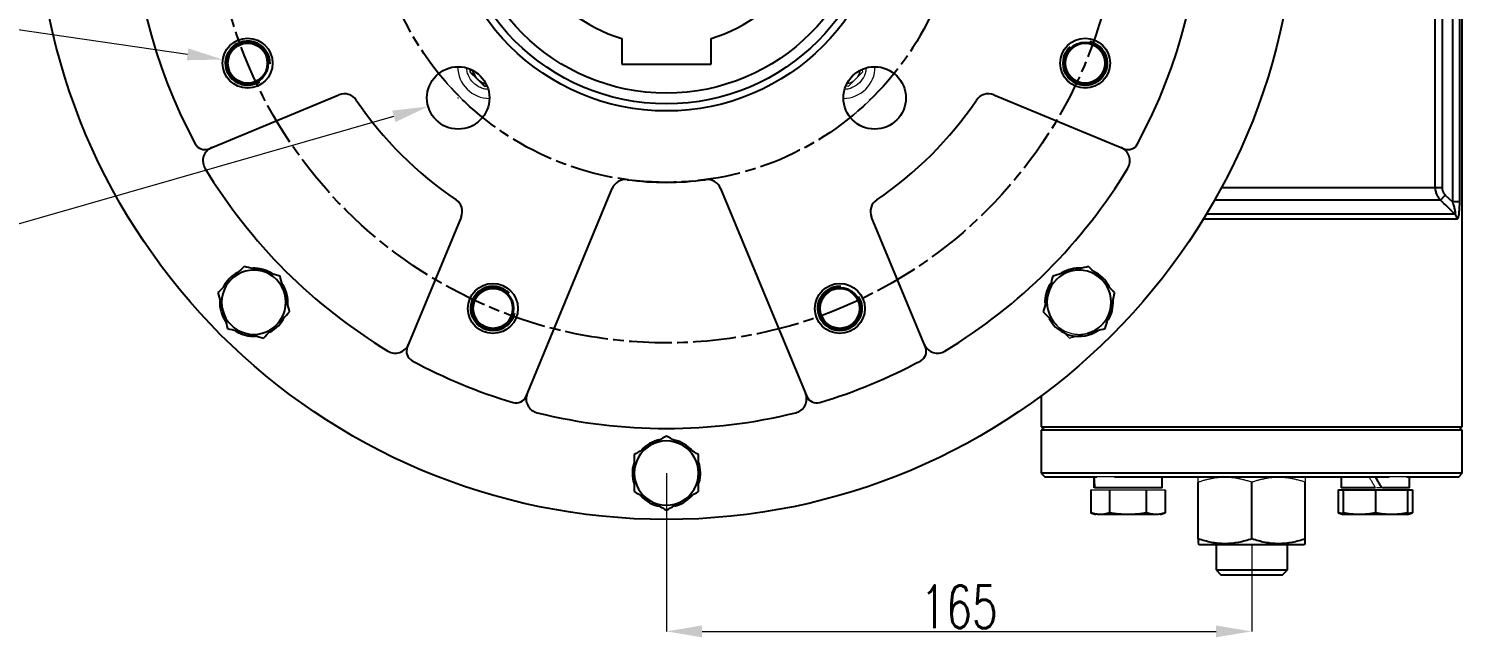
# Model space of a CAD drawing. Header units: millimetres. Extents: x 2371 to 4515, y 843 to 2359.
# Drawn here: x 3536.4 to 3938.1, y 1454.8 to 1625.4 of the extents above; entities that cross this region are included whole.
import ezdxf

# ---------------------------------------------------------------- set-up
doc = ezdxf.new("R2010")
doc.units = ezdxf.units.MM
doc.linetypes.add('AM_ISO08W050', pattern=[18, 12, -1.5, 3, -1.5])
for name, color, linetype, lineweight in [('AM_5', 3, 'Continuous', 25), ('AM_7', 4, 'AM_ISO08W050', 25), ('粗实线', 7, 'Continuous', 40)]:
    doc.layers.add(name, color=color, linetype=linetype, lineweight=lineweight)
doc.styles.add('SLDTEXTSTYLE1', font='txt.shx', dxfattribs={"width": 0.7, "bigfont": 'gbcbig.shx'})
doc.dimstyles.new('SLDDIMSTYLE12$0', dxfattribs={"dimtxt": 12, "dimasz": 10, "dimexe": 0, "dimexo": 0.0625, "dimgap": 0.875, "dimtad": 1, "dimdec": 1, "dimlfac": 1.8, "dimrnd": 1e-09, "dimzin": 12, "dimdsep": 46, "dimtxsty": 'SLDTEXTSTYLE1', "dimcen": 0.09, "dimdle": 8.16, "dimclrd": 3, "dimclre": 3, "dimadec": 0, "dimazin": 3, "dimtfac": 1, "dimtdec": 1, "dimtofl": 0, "dimtmove": 0, "dimatfit": 3, "dimfxl": 0, "dimfrac": 2, "dimtolj": 1, "dimlwd": 5, "dimlwe": 5, "dimarcsym": 0})
doc.dimstyles.new('SLDDIMSTYLE12$2', dxfattribs={"dimtxt": 12, "dimasz": 10, "dimexe": 0, "dimexo": 0.0625, "dimgap": 0.875, "dimtad": 1, "dimdec": 1, "dimlfac": 1.8, "dimrnd": 1e-09, "dimzin": 12, "dimdsep": 46, "dimtxsty": 'SLDTEXTSTYLE1', "dimcen": 0.09, "dimdle": 8.16, "dimclrd": 3, "dimclre": 3, "dimadec": 0, "dimazin": 3, "dimtfac": 1, "dimtdec": 1, "dimtofl": 0, "dimtmove": 0, "dimatfit": 3, "dimfxl": 0, "dimfrac": 2, "dimtolj": 1, "dimlwd": 5, "dimlwe": 5, "dimarcsym": 0})
doc.dimstyles.new('SLDDIMSTYLE12$3', dxfattribs={"dimtxt": 12, "dimasz": 10, "dimexe": 0, "dimexo": 0.0625, "dimgap": 0.875, "dimtad": 1, "dimdec": 1, "dimlfac": 1.8, "dimrnd": 1e-09, "dimzin": 12, "dimdsep": 46, "dimtxsty": 'SLDTEXTSTYLE1', "dimcen": 0.09, "dimdle": 8.16, "dimclrd": 3, "dimclre": 3, "dimadec": 0, "dimazin": 3, "dimtfac": 1, "dimtdec": 1, "dimtofl": 0, "dimtmove": 0, "dimatfit": 3, "dimfxl": 0, "dimfrac": 2, "dimtolj": 1, "dimlwd": 5, "dimlwe": 5, "dimarcsym": 0})

# ---------------------------------------------------------------- blocks, each defined once
blk = doc.blocks.new('*D66')
at = {"layer": 'AM_5', "color": 3, "linetype": 'Continuous', "lineweight": 5, "transparency": 16777216}
blk.add_line((3497.44, 1794.41), (3554.97, 1760.02), dxfattribs=at)
at = {"layer": 'AM_5', "color": 3, "lineweight": 5, "transparency": 16777216}
for p, q in [((3714.97, 1664.35), (3715.15, 1664.35)), ((3715.06, 1664.26), (3715.06, 1664.44))]:
    blk.add_line(p, q, dxfattribs=at)
at = {"layer": 'AM_5', "color": 3, "transparency": 16777216}
blk.add_solid([(3555.83, 1761.45), (3554.12, 1758.59), (3563.56, 1754.89)], dxfattribs=at)
at = {"layer": 'Defpoints', "color": 0, "transparency": 16777216}
for p in [(3563.56, 1754.89), (3866.57, 1573.81)]:
    blk.add_point(p, dxfattribs=at)
at = {"layer": 'AM_5', "color": 0, "transparency": 16777216, "insert": (3514.94, 1791.96), "char_height": 12, "attachment_point": 5, "rotation": 329.1367, "style": 'SLDTEXTSTYLE1'}
blk.add_mtext('\\A1;∅353', dxfattribs=at)
blk = doc.blocks.new('*D69')
at = {"layer": 'AM_5', "color": 3, "linetype": 'Continuous', "lineweight": 5, "transparency": 16777216}
blk.add_line((3459.19, 1636.14), (3580.91, 1618.23), dxfattribs=at)
at = {"layer": 'AM_5', "color": 3, "lineweight": 5, "transparency": 16777216}
for p, q in [((3597.64, 1615.75), (3597.82, 1615.75)), ((3597.73, 1615.66), (3597.73, 1615.84))]:
    blk.add_line(p, q, dxfattribs=at)
at = {"layer": 'AM_5', "color": 3, "transparency": 16777216}
blk.add_solid([(3581.16, 1619.87), (3580.67, 1616.58), (3590.81, 1616.77)], dxfattribs=at)
at = {"layer": 'Defpoints', "color": 0, "transparency": 16777216}
for p in [(3590.81, 1616.77), (3604.66, 1614.73)]:
    blk.add_point(p, dxfattribs=at)
at = {"layer": 'AM_5', "color": 0, "transparency": 16777216, "insert": (3479.06, 1640.17), "char_height": 12, "attachment_point": 5, "rotation": 351.6269, "style": 'SLDTEXTSTYLE1'}
blk.add_mtext('\\A1;8-M16', dxfattribs=at)
blk = doc.blocks.new('*D70')
at = {"layer": 'AM_5', "color": 3, "lineweight": 5, "transparency": 16777216}
for p, q in [((3656.64, 1606.01), (3656.82, 1606.01)), ((3656.73, 1605.92), (3656.73, 1606.1))]:
    blk.add_line(p, q, dxfattribs=at)
at = {"layer": 'AM_5', "color": 3, "linetype": 'Continuous', "lineweight": 5, "transparency": 16777216}
blk.add_line((3467.89, 1551.99), (3638.7, 1600.86), dxfattribs=at)
at = {"layer": 'AM_5', "color": 3, "transparency": 16777216}
blk.add_solid([(3638.24, 1602.46), (3639.16, 1599.25), (3648.32, 1603.61)], dxfattribs=at)
at = {"layer": 'Defpoints', "color": 0, "transparency": 16777216}
for p in [(3665.14, 1608.42), (3648.32, 1603.61)]:
    blk.add_point(p, dxfattribs=at)
at = {"layer": 'AM_5', "color": 0, "transparency": 16777216, "insert": (3485.01, 1564.03), "char_height": 12, "attachment_point": 5, "rotation": 15.9662, "style": 'SLDTEXTSTYLE1'}
blk.add_mtext('\\A1;4-M20', dxfattribs=at)
blk = doc.blocks.new('*D71')
at = {"layer": 'AM_5', "color": 3, "lineweight": 5, "transparency": 16777216}
blk.add_line((3715.06, 1500.79), (3715.06, 1456.49), dxfattribs=at)
at = {"layer": 'AM_5', "color": 3, "linetype": 'Continuous', "lineweight": 5, "transparency": 16777216}
for p, q in [((3879.06, 1480.79), (3879.06, 1456.49)), ((3725.06, 1456.49), (3869.06, 1456.49))]:
    blk.add_line(p, q, dxfattribs=at)
at = {"layer": 'AM_5', "color": 3, "transparency": 16777216}
for points in [[(3725.06, 1458.15), (3725.06, 1454.82), (3715.06, 1456.49)], [(3869.06, 1458.15), (3869.06, 1454.82), (3879.06, 1456.49)]]:
    blk.add_solid(points, dxfattribs=at)
at = {"layer": 'Defpoints', "color": 0, "transparency": 16777216}
for p in [(3715.06, 1500.85), (3879.06, 1480.85), (3879.06, 1456.49)]:
    blk.add_point(p, dxfattribs=at)
at = {"layer": 'AM_5', "color": 0, "transparency": 16777216, "insert": (3797.06, 1463.36), "char_height": 12, "attachment_point": 5, "style": 'SLDTEXTSTYLE1'}
blk.add_mtext('\\A1;165', dxfattribs=at)
blk = doc.blocks.new('*D50')
at = {"layer": 'AM_5', "color": 3, "linetype": 'Continuous', "lineweight": 5, "transparency": 16777216}
blk.add_line((3715.06, 1778.99), (3715.06, 1864.33), dxfattribs=at)
at = {"layer": 'AM_5', "color": 3, "lineweight": 5, "transparency": 16777216}
blk.add_line((3656.68, 1722.73), (3573.66, 1805.76), dxfattribs=at)
at = {"layer": 'AM_5', "color": 3, "linetype": 'Continuous', "lineweight": 5, "transparency": 16777216}
blk.add_arc((3715.06, 1664.35), 199.98, 92.8654, 132.1346, dxfattribs=at)
at = {"layer": 'AM_5', "color": 3, "transparency": 16777216}
for points in [[(3705.03, 1865.75), (3705.11, 1862.42), (3715.06, 1864.33)], [(3582.05, 1811.44), (3579.75, 1813.86), (3573.66, 1805.76)]]:
    blk.add_solid(points, dxfattribs=at)
at = {"layer": 'Defpoints', "color": 0, "transparency": 16777216}
for p in [(3663.31, 1857.52), (3715.06, 1778.92), (3656.73, 1722.69), (3715.06, 1664.35), (3715.06, 1548.86)]:
    blk.add_point(p, dxfattribs=at)
at = {"layer": 'AM_5', "color": 0, "transparency": 16777216, "insert": (3591.46, 1830.22), "char_height": 12, "attachment_point": 5, "rotation": 36.6942, "style": 'SLDTEXTSTYLE1'}
blk.add_mtext('\\A1;45°', dxfattribs=at)
blk = doc.blocks.new('*U42')
at = {"layer": '粗实线', "linetype": 'ByBlock'}
blk.add_circle((-0.07, 0), 5.7, dxfattribs=at)
at = {"layer": '粗实线', "color": 3, "linetype": 'ByBlock'}
blk.add_arc((-0.07, 0), 6.09, 222.8944, 167.5618, dxfattribs=at)
blk = doc.blocks.new('*U43')
at = {"layer": '粗实线', "color": 0, "linetype": 'ByBlock', "lineweight": -2, "transparency": 16777216}
for p, rotation in [((18900.81, 8919.97), 45), ((18832.03, 8851.26), 90.00000000000001), ((19066.74, 8851.14), 315), ((18831.98, 8754.04), 135), ((19066.69, 8753.92), 270), ((18997.91, 8685.21), 225), ((18900.69, 8685.26), 180)]:
    blk.add_blockref('*U42', p, dxfattribs=dict(at, rotation=rotation))
blk.add_blockref('*U42', (18998.03, 8919.92), dxfattribs=at)

msp = doc.modelspace()

# ---------------------------------------------------------------- linework, layer by layer
at = {"color": 7, "linetype": 'Continuous', "lineweight": 25}
for p, q in [((3938.065, 1513.851), (3938.065, 1814.851)), ((3935.267, 1751.824), (3935.267, 1576.878)), ((3937.239, 1751.824), (3937.239, 1576.878)), ((3930.443, 1580.922), (3930.443, 1747.78)), ((3932.382, 1747.78), (3932.382, 1580.922)), ((3702.565, 1622.686), (3702.565, 1615.451)), ((3727.565, 1615.451), (3727.565, 1622.686)), ((3702.565, 1615.451), (3727.565, 1615.451)), ((3660.177, 1614.056), (3659.99, 1613.359)), ((3659.99, 1613.359), (3662.032, 1611.318)), ((3662.032, 1611.318), (3664.073, 1609.277)), ((3586.852, 1591.76), (3623.323, 1606.867)), ((3664.073, 1609.277), (3664.77, 1609.463)), ((3806.807, 1606.867), (3843.278, 1591.76)), ((3675.734, 1522.361), (3699.879, 1580.653)), ((3730.251, 1580.653), (3754.396, 1522.361)), ((3870.602, 1580.922), (3930.443, 1580.922)), ((3930.443, 1580.922), (3932.382, 1580.922)), ((3931.916, 1577.386), (3933.288, 1578.801)), ((3933.288, 1578.801), (3935.267, 1576.878)), ((3931.916, 1577.386), (3868.653, 1577.386)), ((3937.239, 1576.878), (3935.267, 1576.878)), ((3657.581, 1572.609), (3642.474, 1536.138)), ((3787.655, 1536.138), (3772.549, 1572.609)), ((3936.543, 1572.023), (3865.49, 1572.023)), ((3935.972, 1573.437), (3866.349, 1573.437)), ((3820.065, 1522.48), (3820.065, 1513.851)), ((3821.065, 1513.851), (3820.065, 1512.851)), ((3820.065, 1513.851), (3879.065, 1513.851)), ((3820.065, 1512.851), (3820.065, 1500.851)), ((3879.065, 1512.851), (3820.065, 1512.851)), ((3879.065, 1513.851), (3938.065, 1513.851)), ((3938.065, 1512.851), (3879.065, 1512.851)), ((3938.065, 1512.851), (3937.065, 1513.851)), ((3938.065, 1500.851), (3938.065, 1512.851)), ((3820.065, 1500.851), (3821.065, 1499.851)), ((3938.065, 1500.851), (3820.065, 1500.851)), ((3821.065, 1499.851), (3835.67, 1499.851)), ((3834.866, 1499.851), (3834.866, 1496.751)), ((3840.582, 1499.851), (3917.547, 1499.851)), ((3853.966, 1496.751), (3853.966, 1499.851)), ((3864.065, 1482.407), (3864.065, 1498.295)), ((3869.065, 1499.851), (3869.065, 1499.396)), ((3879.065, 1482.407), (3879.065, 1498.295)), ((3889.065, 1499.396), (3889.065, 1499.851)), ((3894.065, 1482.407), (3894.065, 1498.295)), ((3904.163, 1499.851), (3904.163, 1496.751)), ((3915.503, 1496.751), (3913.713, 1499.851)), ((3922.459, 1499.851), (3937.065, 1499.851)), ((3923.263, 1496.751), (3923.263, 1499.851)), ((3937.065, 1499.851), (3938.065, 1500.851)), ((3834.024, 1496.151), (3834.024, 1489.758)), ((3853.966, 1496.751), (3835.036, 1496.751)), ((3839.22, 1496.151), (3839.22, 1489.758)), ((3849.613, 1489.758), (3849.613, 1496.151)), ((3854.809, 1496.151), (3854.809, 1489.758)), ((3903.321, 1496.151), (3904.713, 1496.151)), ((3903.321, 1496.151), (3903.321, 1489.758)), ((3913.713, 1496.751), (3904.163, 1496.751)), ((3904.713, 1496.151), (3913.713, 1496.151)), ((3904.713, 1496.151), (3904.713, 1489.758)), ((3913.713, 1496.151), (3913.713, 1489.758)), ((3913.713, 1496.151), (3922.713, 1496.151)), ((3923.263, 1496.751), (3915.503, 1496.751)), ((3922.713, 1496.151), (3922.713, 1489.758)), ((3922.713, 1496.151), (3924.105, 1496.151)), ((3924.105, 1496.151), (3924.105, 1489.758)), ((3834.024, 1489.758), (3835.416, 1489.251)), ((3844.416, 1489.251), (3836.622, 1489.251)), ((3852.211, 1489.251), (3844.416, 1489.251)), ((3853.416, 1489.251), (3854.809, 1489.758)), ((3903.321, 1489.758), (3904.713, 1489.251)), ((3904.713, 1489.486), (3903.321, 1489.758)), ((3909.213, 1489.251), (3904.713, 1489.251)), ((3918.213, 1489.251), (3909.213, 1489.251)), ((3922.713, 1489.251), (3918.213, 1489.251)), ((3922.713, 1489.251), (3924.105, 1489.758)), ((3924.105, 1489.758), (3922.713, 1489.486)), ((3864.065, 1481.067), (3864.44, 1480.851)), ((3864.44, 1480.851), (3893.69, 1480.851)), ((3869.065, 1480.851), (3869.065, 1473.704)), ((3889.065, 1473.704), (3889.065, 1480.851)), ((3893.69, 1480.851), (3894.065, 1481.067)), ((3869.065, 1473.704), (3870.418, 1472.351)), ((3869.065, 1473.704), (3879.065, 1473.704)), ((3870.418, 1472.351), (3887.712, 1472.351)), ((3879.065, 1473.704), (3889.065, 1473.704)), ((3887.712, 1472.351), (3889.065, 1473.704))]:
    msp.add_line(p, q, dxfattribs=at)
at = {"color": 144, "linetype": 'Continuous', "lineweight": 18}
for p, q in [((3766.056, 1609.277), (3768.098, 1611.318)), ((3768.098, 1611.318), (3770.139, 1613.359)), ((3770.139, 1613.359), (3769.952, 1614.056)), ((3765.359, 1609.463), (3766.056, 1609.277)), ((3840.582, 1499.851), (3835.67, 1499.851)), ((3922.459, 1499.851), (3917.547, 1499.851)), ((3834.024, 1496.151), (3839.22, 1496.151)), ((3839.22, 1496.151), (3849.613, 1496.151)), ((3849.613, 1496.151), (3854.809, 1496.151))]:
    msp.add_line(p, q, dxfattribs=at)
at = {"color": 7, "linetype": 'Continuous', "lineweight": 25}
for centre, radius in [((3715.065, 1664.351), 176.5), ((3715.065, 1664.351), 62), ((3715.065, 1664.351), 60), ((3715.065, 1664.351), 57), ((3597.732, 1615.75), 7), ((3832.397, 1615.75), 7), ((3656.728, 1606.015), 8.75), ((3773.401, 1606.015), 8.75), ((3666.464, 1547.018), 7), ((3763.665, 1547.018), 7)]:
    msp.add_circle(centre, radius, dxfattribs=at)
for centre, radius, start, end in [((3715.065, 1664.351), 150, 151.6433, 208.3567), ((3715.065, 1664.351), 150, 331.6433, 28.3567), ((3715.065, 1664.351), 43.5, 286.69975, 253.30025), ((3665.567, 1614.853), 5, 191.87706, 225), ((3665.567, 1614.853), 5, 225, 258.12294), ((3624.853, 1603.172), 4, 34.14428, 112.5), ((3805.276, 1603.172), 4, 67.5, 145.85572), ((3715.065, 1664.351), 105, 214.14428, 235.85572), ((3715.065, 1664.351), 105, 304.14428, 325.85572), ((3585.704, 1594.532), 3, 208.3567, 292.5), ((3589.203, 1588.405), 4, 112.5, 211.10722), ((3840.926, 1588.405), 4, 328.89278, 67.5), ((3844.426, 1594.532), 3, 247.5, 331.6433), ((3715.065, 1664.351), 151, 211.10722, 238.89278), ((3703.574, 1579.122), 4, 82.32182, 157.5), ((3715.065, 1664.351), 82, 262.32182, 277.67818), ((3726.555, 1579.122), 4, 22.5, 97.67818), ((3715.065, 1664.351), 151, 301.10722, 328.89278), ((3653.885, 1574.14), 4, 337.5, 55.85572), ((3776.244, 1574.14), 4, 124.14428, 202.5), ((3934.516, 1572.027), 2.027, 359.87561, 44.07558), ((3599.453, 1548.739), 9, 135, 195), ((3599.453, 1548.739), 9.55, 118.69476, 153.94301), ((3599.453, 1548.739), 9, 75, 135), ((3599.453, 1548.739), 9.55, 57.65879, 91.76773), ((3599.453, 1548.739), 9, 15, 75), ((3830.677, 1548.739), 9, 105, 165), ((3830.677, 1548.739), 9.55, 85.9144, 121.31319), ((3830.677, 1548.739), 9, 45, 105), ((3830.677, 1548.739), 9.55, 28.41073, 64.16193), ((3830.677, 1548.739), 9, 345, 45), ((3599.453, 1548.739), 9, 315, 15), ((3599.453, 1548.739), 9.55, 355.9144, 31.31319), ((3830.677, 1548.739), 9.55, 147.65879, 181.76773), ((3830.677, 1548.739), 9, 165, 225), ((3599.453, 1548.739), 9.55, 177.8059, 214.1982), ((3830.677, 1548.739), 9.55, 328.51521, 2.78984), ((3599.453, 1548.739), 9, 195, 255), ((3599.453, 1548.739), 9.55, 298.41073, 334.39248), ((3830.677, 1548.739), 9.55, 208.69476, 304.1982), ((3830.677, 1548.739), 9, 285, 345), ((3599.453, 1548.739), 9.55, 238.51521, 272.78984), ((3599.453, 1548.739), 9, 255, 315), ((3639.118, 1538.489), 4, 238.89278, 337.5), ((3645.246, 1534.99), 3, 157.5, 241.6433), ((3784.884, 1534.99), 3, 298.3567, 22.5), ((3791.011, 1538.489), 4, 202.5, 301.10722), ((3715.065, 1664.351), 150, 241.6433, 253.3567), ((3715.065, 1664.351), 150, 286.6433, 298.3567), ((3679.769, 1521.651), 4, 157.5, 256.10722), ((3750.36, 1521.651), 4, 283.89278, 22.5), ((3672.962, 1523.509), 3, 253.3567, 337.5), ((3757.167, 1523.509), 3, 202.5, 286.6433), ((3715.065, 1664.351), 151, 256.10722, 283.89278), ((3715.065, 1500.851), 9, 120, 180), ((3715.065, 1500.851), 9.55, 102.65879, 136.76773), ((3715.065, 1500.851), 9, 60, 120), ((3715.065, 1500.851), 9.55, 40.9144, 76.31319), ((3715.065, 1500.851), 9, 0, 60), ((3715.065, 1500.851), 9.55, 163.69476, 198.28049), ((3715.065, 1500.851), 9.55, 343.41073, 19.16193), ((3715.065, 1500.851), 9, 180, 240), ((3715.065, 1500.851), 9, 300, 0), ((3715.065, 1500.851), 9.55, 221.88923, 259.1982), ((3715.065, 1500.851), 9.55, 283.51521, 318.76471), ((3715.065, 1500.851), 9, 240, 300)]:
    msp.add_arc(centre, radius, start, end, dxfattribs=at)
at = {"color": 144, "linetype": 'Continuous', "lineweight": 18}
for centre, radius, start, end in [((3715.065, 1664.351), 82, 218.91177, 231.08823), ((3665.567, 1614.853), 9, 180.57495, 270), ((3764.562, 1614.853), 9, 270, 359.42505), ((3764.562, 1614.853), 5, 281.87706, 315), ((3715.065, 1664.351), 82, 308.91177, 321.08823), ((3764.562, 1614.853), 5, 315, 348.12294)]:
    msp.add_arc(centre, radius, start, end, dxfattribs=at)
at = {"color": 7, "linetype": 'Continuous', "lineweight": 25}
for centre, start_param, end_param in [((3844.416, 1499.851), 1.5707963, 1.7593233), ((3844.416, 1496.751), 1.4769526, 1.5707963)]:
    msp.add_ellipse(centre, major_axis=(0, 16.541), ratio=0.5773503, start_param=start_param, end_param=end_param, dxfattribs=at)
at = {"color": 144, "linetype": 'Continuous', "lineweight": 18}
for points, knots in [([(3665.019, 1608.41), (3664.756, 1608.429), (3664.056, 1608.478), (3662.611, 1608.975), (3660.854, 1610.141), (3659.689, 1611.898), (3659.194, 1613.334), (3659.145, 1614.024), (3659.127, 1614.278)], [0, 0, 0, 0, 0.0871469, 0.2321601, 0.5015423, 0.7709246, 0.9159378, 1, 1, 1, 1]), ([(3771.018, 1614.429), (3770.997, 1614.125), (3770.945, 1613.385), (3770.458, 1611.881), (3769.671, 1610.897), (3769.158, 1610.257)], [0, 0, 0, 0, 0.195761, 0.4771957, 1, 1, 1, 1]), ([(3769.158, 1610.257), (3768.518, 1609.746), (3767.534, 1608.96), (3766.09, 1608.484), (3765.411, 1608.434), (3765.168, 1608.416)], [0, 0, 0, 0, 0.5441329, 0.83704918, 1, 1, 1, 1]), ([(3868.653, 1577.386), (3868.474, 1577.071), (3868.11, 1576.431), (3867.546, 1575.457), (3866.959, 1574.456), (3866.554, 1573.78), (3866.349, 1573.437)], [0, 0, 0, 0, 0.2393557, 0.4857945, 0.7393359, 1, 1, 1, 1]), ([(3868.653, 1577.386), (3868.68, 1577.433), (3868.733, 1577.528), (3868.817, 1577.677), (3868.904, 1577.831), (3868.964, 1577.938), (3868.995, 1577.992)], [0, 0, 0, 0, 0.2445402, 0.4926664, 0.7444606, 1, 1, 1, 1]), ([(3866.349, 1573.437), (3866.33, 1573.405), (3866.292, 1573.342), (3866.23, 1573.239), (3866.164, 1573.129), (3866.093, 1573.013), (3866.019, 1572.89), (3865.923, 1572.732), (3865.8, 1572.531), (3865.649, 1572.282), (3865.544, 1572.111), (3865.49, 1572.023)], [0, 0, 0, 0, 0.0778796, 0.157879, 0.2400919, 0.3246048, 0.4114977, 0.5008436, 0.6541576, 0.8204818, 1, 1, 1, 1]), ([(3824.313, 1542.375), (3824.433, 1542.254), (3824.676, 1542.012), (3825.04, 1541.647), (3825.408, 1541.279), (3825.779, 1540.909), (3826.224, 1540.463), (3826.75, 1539.937), (3827.362, 1539.325), (3827.776, 1538.912), (3827.987, 1538.701)], [0, 0, 0, 0, 0.0978843, 0.1966169, 0.2962392, 0.3967918, 0.4983138, 0.6591287, 0.8263186, 1, 1, 1, 1]), ([(3824.313, 1542.375), (3824.382, 1542.307), (3824.52, 1542.172), (3824.734, 1541.977), (3824.954, 1541.79), (3825.18, 1541.61), (3825.412, 1541.437), (3825.649, 1541.272), (3825.892, 1541.114), (3826.399, 1540.808), (3827.203, 1540.407), (3828.34, 1540.02), (3829.519, 1539.786), (3830.512, 1539.726), (3831.297, 1539.754), (3831.872, 1539.813), (3832.444, 1539.906), (3832.818, 1539.999), (3833.006, 1540.046)], [0, 0, 0, 0, 0.0308228, 0.0615517, 0.0922184, 0.1228548, 0.1534928, 0.1841646, 0.2149018, 0.2457363, 0.3728489, 0.5000156, 0.6271282, 0.7542949, 0.815839, 0.8771341, 0.9384359, 1, 1, 1, 1]), ([(3827.987, 1538.701), (3828.161, 1538.747), (3828.505, 1538.84), (3829.018, 1538.977), (3829.52, 1539.111), (3830.011, 1539.243), (3830.618, 1539.406), (3831.339, 1539.599), (3832.176, 1539.823), (3832.731, 1539.972), (3833.006, 1540.046)], [0, 0, 0, 0, 0.105065, 0.2077919, 0.3082044, 0.4063275, 0.5021883, 0.6706326, 0.8365076, 1, 1, 1, 1]), ([(3864.065, 1498.295), (3864.065, 1498.644), (3864.065, 1499.345), (3864.065, 1499.755), (3864.065, 1499.634), (3864.065, 1499.634)], [0, 0, 0, 0, 0.4978732, 0.9996439, 1, 1, 1, 1]), ([(3879.065, 1498.295), (3878.88, 1498.355), (3878.515, 1498.475), (3877.968, 1498.641), (3877.43, 1498.794), (3876.899, 1498.934), (3876.377, 1499.061), (3875.862, 1499.175), (3874.885, 1499.368), (3873.451, 1499.573), (3871.554, 1499.665), (3869.66, 1499.571), (3868.103, 1499.348), (3866.868, 1499.091), (3865.954, 1498.866), (3865.015, 1498.603), (3864.385, 1498.398), (3864.065, 1498.295)], [0, 0, 0, 0, 0.037778, 0.0748665, 0.1112748, 0.1470131, 0.182092, 0.2165225, 0.2503166, 0.3773034, 0.5009438, 0.6239216, 0.7503053, 0.8097064, 0.871084, 0.9344973, 1, 1, 1, 1]), ([(3894.065, 1498.295), (3893.88, 1498.355), (3893.515, 1498.475), (3892.968, 1498.641), (3892.43, 1498.794), (3891.899, 1498.934), (3891.377, 1499.061), (3890.862, 1499.175), (3889.885, 1499.368), (3888.451, 1499.573), (3886.554, 1499.665), (3884.66, 1499.571), (3883.103, 1499.348), (3881.868, 1499.091), (3880.954, 1498.866), (3880.015, 1498.603), (3879.385, 1498.398), (3879.065, 1498.295)], [0, 0, 0, 0, 0.037778, 0.0748665, 0.1112748, 0.1470131, 0.182092, 0.2165225, 0.2503166, 0.3773034, 0.5009438, 0.6239216, 0.7503053, 0.8097064, 0.871084, 0.9344973, 1, 1, 1, 1]), ([(3894.065, 1499.634), (3894.065, 1499.634), (3894.065, 1499.755), (3894.065, 1499.345), (3894.065, 1498.644), (3894.065, 1498.295)], [0, 0, 0, 0, 0.0002306, 0.5020643, 1, 1, 1, 1]), ([(3913.713, 1496.751), (3913.616, 1496.919), (3913.429, 1497.243), (3913.157, 1497.713), (3912.905, 1498.15), (3912.671, 1498.554), (3912.457, 1498.925), (3912.262, 1499.263), (3912.086, 1499.568), (3911.975, 1499.76), (3911.923, 1499.851)], [0, 0, 0, 0, 0.1620197, 0.3134623, 0.4543277, 0.5846161, 0.7043274, 0.8134617, 0.9120192, 1, 1, 1, 1]), ([(3915.153, 1496.751), (3915.144, 1496.751), (3914.811, 1496.751), (3914.432, 1496.751), (3914.063, 1496.751)], [0, 0, 0, 0, 0.0267505, 1, 1, 1, 1])]:
    msp.add_open_spline(points, degree=3, knots=knots, dxfattribs=at)
at = {"color": 7, "linetype": 'Continuous', "lineweight": 25}
for points, knots in [([(3930.443, 1580.922), (3930.443, 1580.591), (3930.477, 1580.258), (3930.607, 1579.615), (3930.703, 1579.303), (3930.893, 1578.849), (3930.964, 1578.7), (3931.12, 1578.411), (3931.204, 1578.272), (3931.477, 1577.868), (3931.683, 1577.618), (3931.916, 1577.386)], [0, 0, 0, 0, 0.25, 0.25, 0.5, 0.5, 0.625, 0.625, 0.75, 0.75, 1, 1, 1, 1]), ([(3932.382, 1580.922), (3932.383, 1580.865), (3932.385, 1580.752), (3932.4, 1580.583), (3932.424, 1580.417), (3932.458, 1580.252), (3932.502, 1580.088), (3932.555, 1579.927), (3932.634, 1579.73), (3932.745, 1579.501), (3932.901, 1579.25), (3933.08, 1579.014), (3933.218, 1578.872), (3933.288, 1578.801)], [0, 0, 0, 0, 0.0718918, 0.1432382, 0.2142798, 0.2852606, 0.3564249, 0.4280154, 0.5002702, 0.6252464, 0.7493677, 0.8738755, 1, 1, 1, 1]), ([(3935.972, 1573.437), (3935.285, 1574.107), (3933.934, 1575.424), (3932.581, 1576.74), (3931.916, 1577.386)], [0, 0, 0, 0, 0.5086313, 1, 1, 1, 1]), ([(3935.267, 1576.878), (3935.405, 1576.468), (3935.534, 1576.067), (3935.71, 1575.48), (3935.766, 1575.286), (3935.868, 1574.915), (3935.914, 1574.736), (3935.994, 1574.396), (3936.029, 1574.235), (3936.079, 1573.948), (3936.096, 1573.819), (3936.104, 1573.612), (3936.097, 1573.533), (3936.054, 1573.437), (3936.02, 1573.421), (3935.972, 1573.437)], [0, 0, 0, 0, 0.25, 0.25, 0.375, 0.375, 0.5, 0.5, 0.625, 0.625, 0.75, 0.75, 0.875, 0.875, 1, 1, 1, 1]), ([(3937.239, 1576.878), (3937.239, 1576.783), (3937.239, 1576.595), (3937.236, 1576.314), (3937.232, 1576.037), (3937.225, 1575.764), (3937.217, 1575.496), (3937.2, 1575.04), (3937.166, 1574.423), (3937.1, 1573.675), (3937.024, 1573.119), (3936.946, 1572.734), (3936.88, 1572.484), (3936.806, 1572.282), (3936.734, 1572.149), (3936.666, 1572.072), (3936.606, 1572.03), (3936.564, 1572.025), (3936.543, 1572.023)], [0, 0, 0, 0, 0.0426449, 0.0847598, 0.1264096, 0.1676609, 0.2085827, 0.2492454, 0.3773817, 0.4988975, 0.6240178, 0.6875956, 0.7493136, 0.8124478, 0.8745662, 0.9162784, 0.9579574, 1, 1, 1, 1]), ([(3596.763, 1558.777), (3596.156, 1558.17), (3595.546, 1557.56), (3594.322, 1556.336), (3593.707, 1555.721), (3593.089, 1555.103)], [0, 0, 0, 0, 0.5, 0.5, 1, 1, 1, 1]), ([(3601.782, 1557.432), (3600.938, 1557.659), (3600.098, 1557.884), (3598.425, 1558.332), (3597.593, 1558.555), (3596.763, 1558.777)], [0, 0, 0, 0, 0.5, 0.5, 1, 1, 1, 1]), ([(3833.366, 1558.777), (3832.537, 1558.555), (3831.704, 1558.332), (3830.032, 1557.884), (3829.192, 1557.659), (3828.347, 1557.432)], [0, 0, 0, 0, 0.5, 0.5, 1, 1, 1, 1]), ([(3837.041, 1555.103), (3836.422, 1555.721), (3835.807, 1556.336), (3834.583, 1557.56), (3833.974, 1558.17), (3833.366, 1558.777)], [0, 0, 0, 0, 0.5, 0.5, 1, 1, 1, 1]), ([(3593.089, 1555.103), (3592.471, 1554.485), (3591.856, 1553.87), (3590.631, 1552.646), (3590.022, 1552.036), (3589.415, 1551.429)], [0, 0, 0, 0, 0.5, 0.5, 1, 1, 1, 1]), ([(3606.801, 1556.087), (3605.971, 1556.31), (3605.139, 1556.533), (3603.467, 1556.981), (3602.627, 1557.206), (3601.782, 1557.432)], [0, 0, 0, 0, 0.5, 0.5, 1, 1, 1, 1]), ([(3608.146, 1551.068), (3607.92, 1551.913), (3607.695, 1552.753), (3607.247, 1554.425), (3607.024, 1555.258), (3606.801, 1556.087)], [0, 0, 0, 0, 0.5, 0.5, 1, 1, 1, 1]), ([(3823.328, 1556.087), (3823.106, 1555.258), (3822.883, 1554.425), (3822.435, 1552.753), (3822.21, 1551.913), (3821.983, 1551.068)], [0, 0, 0, 0, 0.5, 0.5, 1, 1, 1, 1]), ([(3828.347, 1557.432), (3827.503, 1557.206), (3826.663, 1556.981), (3824.99, 1556.533), (3824.158, 1556.31), (3823.328, 1556.087)], [0, 0, 0, 0, 0.5, 0.5, 1, 1, 1, 1]), ([(3840.715, 1551.429), (3840.107, 1552.036), (3839.498, 1552.646), (3838.274, 1553.87), (3837.659, 1554.485), (3837.041, 1555.103)], [0, 0, 0, 0, 0.5, 0.5, 1, 1, 1, 1]), ([(3589.415, 1551.429), (3589.637, 1550.599), (3589.86, 1549.767), (3590.308, 1548.094), (3590.533, 1547.254), (3590.759, 1546.41)], [0, 0, 0, 0, 0.5, 0.5, 1, 1, 1, 1]), ([(3609.491, 1546.049), (3609.269, 1546.879), (3609.046, 1547.711), (3608.597, 1549.384), (3608.372, 1550.224), (3608.146, 1551.068)], [0, 0, 0, 0, 0.5, 0.5, 1, 1, 1, 1]), ([(3821.983, 1551.068), (3821.757, 1550.224), (3821.532, 1549.384), (3821.084, 1547.711), (3820.861, 1546.879), (3820.638, 1546.049)], [0, 0, 0, 0, 0.5, 0.5, 1, 1, 1, 1]), ([(3839.37, 1546.41), (3839.596, 1547.254), (3839.821, 1548.094), (3840.269, 1549.767), (3840.492, 1550.599), (3840.715, 1551.429)], [0, 0, 0, 0, 0.5, 0.5, 1, 1, 1, 1]), ([(3590.759, 1546.41), (3590.986, 1545.565), (3591.211, 1544.725), (3591.659, 1543.053), (3591.882, 1542.22), (3592.104, 1541.391)], [0, 0, 0, 0, 0.5, 0.5, 1, 1, 1, 1]), ([(3605.817, 1542.375), (3606.435, 1542.993), (3607.05, 1543.608), (3608.274, 1544.832), (3608.883, 1545.442), (3609.491, 1546.049)], [0, 0, 0, 0, 0.5, 0.5, 1, 1, 1, 1]), ([(3820.638, 1546.049), (3821.246, 1545.442), (3821.855, 1544.832), (3823.08, 1543.608), (3823.694, 1542.993), (3824.313, 1542.375)], [0, 0, 0, 0, 0.5, 0.5, 1, 1, 1, 1]), ([(3838.025, 1541.391), (3838.247, 1542.22), (3838.47, 1543.053), (3838.919, 1544.725), (3839.144, 1545.565), (3839.37, 1546.41)], [0, 0, 0, 0, 0.5, 0.5, 1, 1, 1, 1]), ([(3592.104, 1541.391), (3592.934, 1541.168), (3593.766, 1540.945), (3595.439, 1540.497), (3596.279, 1540.272), (3597.123, 1540.046)], [0, 0, 0, 0, 0.5, 0.5, 1, 1, 1, 1]), ([(3597.123, 1540.046), (3597.968, 1539.819), (3598.808, 1539.594), (3600.48, 1539.146), (3601.313, 1538.923), (3602.142, 1538.701)], [0, 0, 0, 0, 0.5, 0.5, 1, 1, 1, 1]), ([(3602.142, 1538.701), (3602.75, 1539.308), (3603.359, 1539.918), (3604.584, 1541.142), (3605.198, 1541.757), (3605.817, 1542.375)], [0, 0, 0, 0, 0.5, 0.5, 1, 1, 1, 1]), ([(3833.006, 1540.046), (3833.85, 1540.272), (3834.69, 1540.497), (3836.363, 1540.945), (3837.195, 1541.168), (3838.025, 1541.391)], [0, 0, 0, 0, 0.5, 0.5, 1, 1, 1, 1]), ([(3715.065, 1511.243), (3714.321, 1510.814), (3713.574, 1510.383), (3712.075, 1509.517), (3711.322, 1509.082), (3710.565, 1508.645)], [0, 0, 0, 0, 0.5, 0.5, 1, 1, 1, 1]), ([(3719.565, 1508.645), (3718.808, 1509.082), (3718.054, 1509.517), (3716.555, 1510.383), (3715.809, 1510.814), (3715.065, 1511.243)], [0, 0, 0, 0, 0.5, 0.5, 1, 1, 1, 1]), ([(3710.565, 1508.645), (3709.808, 1508.208), (3709.054, 1507.773), (3707.555, 1506.907), (3706.809, 1506.477), (3706.065, 1506.047)], [0, 0, 0, 0, 0.5, 0.5, 1, 1, 1, 1]), ([(3724.065, 1506.047), (3723.321, 1506.477), (3722.574, 1506.907), (3721.075, 1507.773), (3720.322, 1508.208), (3719.565, 1508.645)], [0, 0, 0, 0, 0.5, 0.5, 1, 1, 1, 1]), ([(3706.065, 1506.047), (3706.065, 1505.188), (3706.065, 1504.326), (3706.065, 1502.595), (3706.065, 1501.725), (3706.065, 1500.851)], [0, 0, 0, 0, 0.5, 0.5, 1, 1, 1, 1]), ([(3724.065, 1500.851), (3724.065, 1501.725), (3724.065, 1502.595), (3724.065, 1504.326), (3724.065, 1505.188), (3724.065, 1506.047)], [0, 0, 0, 0, 0.5, 0.5, 1, 1, 1, 1]), ([(3706.065, 1500.851), (3706.065, 1499.977), (3706.065, 1499.107), (3706.065, 1497.376), (3706.065, 1496.514), (3706.065, 1495.655)], [0, 0, 0, 0, 0.5, 0.5, 1, 1, 1, 1]), ([(3724.065, 1495.655), (3724.065, 1496.514), (3724.065, 1497.376), (3724.065, 1499.107), (3724.065, 1499.977), (3724.065, 1500.851)], [0, 0, 0, 0, 0.5, 0.5, 1, 1, 1, 1]), ([(3706.065, 1495.655), (3706.809, 1495.225), (3707.555, 1494.794), (3709.054, 1493.929), (3709.808, 1493.494), (3710.565, 1493.057)], [0, 0, 0, 0, 0.5, 0.5, 1, 1, 1, 1]), ([(3719.565, 1493.057), (3720.322, 1493.494), (3721.075, 1493.929), (3722.574, 1494.794), (3723.321, 1495.225), (3724.065, 1495.655)], [0, 0, 0, 0, 0.5, 0.5, 1, 1, 1, 1]), ([(3710.565, 1493.057), (3711.322, 1492.62), (3712.075, 1492.185), (3713.574, 1491.319), (3714.321, 1490.888), (3715.065, 1490.459)], [0, 0, 0, 0, 0.5, 0.5, 1, 1, 1, 1]), ([(3715.065, 1490.459), (3715.809, 1490.888), (3716.555, 1491.319), (3718.054, 1492.185), (3718.808, 1492.62), (3719.565, 1493.057)], [0, 0, 0, 0, 0.5, 0.5, 1, 1, 1, 1]), ([(3836.622, 1489.251), (3836.185, 1489.251), (3835.75, 1489.298), (3834.885, 1489.474), (3834.454, 1489.601), (3834.024, 1489.758)], [0, 0, 0, 0, 0.5, 0.5, 1, 1, 1, 1]), ([(3839.22, 1489.758), (3838.791, 1489.601), (3838.36, 1489.474), (3837.494, 1489.298), (3837.059, 1489.251), (3836.622, 1489.251)], [0, 0, 0, 0, 0.5, 0.5, 1, 1, 1, 1]), ([(3844.416, 1489.251), (3843.542, 1489.251), (3842.673, 1489.298), (3840.941, 1489.474), (3840.079, 1489.601), (3839.22, 1489.758)], [0, 0, 0, 0, 0.5, 0.5, 1, 1, 1, 1]), ([(3849.613, 1489.758), (3848.754, 1489.601), (3847.892, 1489.474), (3846.16, 1489.298), (3845.291, 1489.251), (3844.416, 1489.251)], [0, 0, 0, 0, 0.5, 0.5, 1, 1, 1, 1]), ([(3852.211, 1489.251), (3851.774, 1489.251), (3851.339, 1489.298), (3850.473, 1489.474), (3850.042, 1489.601), (3849.613, 1489.758)], [0, 0, 0, 0, 0.5, 0.5, 1, 1, 1, 1]), ([(3854.809, 1489.758), (3854.379, 1489.601), (3853.948, 1489.474), (3853.083, 1489.298), (3852.648, 1489.251), (3852.211, 1489.251)], [0, 0, 0, 0, 0.5, 0.5, 1, 1, 1, 1]), ([(3909.213, 1489.251), (3908.456, 1489.251), (3907.703, 1489.298), (3906.203, 1489.474), (3905.457, 1489.601), (3904.713, 1489.758)], [0, 0, 0, 0, 0.5, 0.5, 1, 1, 1, 1]), ([(3904.713, 1489.758), (3904.713, 1489.601), (3904.713, 1489.474), (3904.713, 1489.298), (3904.713, 1489.251), (3904.713, 1489.251)], [0, 0, 0, 0, 0.5, 0.5, 1, 1, 1, 1]), ([(3913.713, 1489.758), (3912.969, 1489.601), (3912.223, 1489.474), (3910.723, 1489.298), (3909.97, 1489.251), (3909.213, 1489.251)], [0, 0, 0, 0, 0.5, 0.5, 1, 1, 1, 1]), ([(3918.213, 1489.251), (3917.456, 1489.251), (3916.703, 1489.298), (3915.203, 1489.474), (3914.457, 1489.601), (3913.713, 1489.758)], [0, 0, 0, 0, 0.5, 0.5, 1, 1, 1, 1]), ([(3922.713, 1489.758), (3921.969, 1489.601), (3921.223, 1489.474), (3919.723, 1489.298), (3918.97, 1489.251), (3918.213, 1489.251)], [0, 0, 0, 0, 0.5, 0.5, 1, 1, 1, 1]), ([(3922.713, 1489.251), (3922.713, 1489.251), (3922.713, 1489.298), (3922.713, 1489.474), (3922.713, 1489.601), (3922.713, 1489.758)], [0, 0, 0, 0, 0.5, 0.5, 1, 1, 1, 1]), ([(3879.065, 1482.407), (3877.84, 1481.999), (3876.607, 1481.663), (3874.114, 1481.196), (3872.854, 1481.068), (3870.941, 1481.067), (3870.301, 1481.098), (3869.033, 1481.22), (3868.404, 1481.311), (3866.527, 1481.661), (3865.291, 1481.998), (3864.065, 1482.407)], [0, 0, 0, 0, 0.25, 0.25, 0.5, 0.5, 0.625, 0.625, 0.75, 0.75, 1, 1, 1, 1]), ([(3864.065, 1482.407), (3864.065, 1482.005), (3864.065, 1481.245), (3864.065, 1481.157), (3864.065, 1481.115)], [0, 0, 0, 0, 0.52907858, 1, 1, 1, 1]), ([(3894.065, 1482.407), (3892.84, 1481.999), (3891.607, 1481.663), (3889.114, 1481.196), (3887.854, 1481.068), (3885.941, 1481.067), (3885.301, 1481.098), (3884.033, 1481.22), (3883.404, 1481.311), (3881.527, 1481.661), (3880.291, 1481.998), (3879.065, 1482.407)], [0, 0, 0, 0, 0.25, 0.25, 0.5, 0.5, 0.625, 0.625, 0.75, 0.75, 1, 1, 1, 1]), ([(3894.065, 1481.115), (3894.065, 1481.1), (3894.065, 1480.982), (3894.065, 1481.413), (3894.065, 1482.074), (3894.065, 1482.407)], [0, 0, 0, 0, 0.0696701, 0.530573, 1, 1, 1, 1])]:
    msp.add_open_spline(points, degree=3, knots=knots, dxfattribs=at)
at = {"layer": 'AM_7'}
for radius in [127, 82]:
    msp.add_circle((3715.065, 1664.351), radius, dxfattribs=at)

# ---------------------------------------------------------------- block references
at = {"layer": '粗实线', "linetype": 'ByBlock'}
msp.add_blockref('*U43', (-15234.295, -7138.239), dxfattribs=at)

# ---------------------------------------------------------------- dimensions: what is measured, and where the dimension line sits
at = {"layer": 'AM_5'}
dim = msp.add_angular_dim_2l(base=(3663.306, 1857.518), line1=((3715.065, 1548.863), (3715.065, 1778.925)), line2=((3715.065, 1664.351), (3656.728, 1722.687)), dimstyle='SLDDIMSTYLE12$2', override={"dimlfac": 1}, dxfattribs=at)
dim.commit()
dim.dimension.update_dxf_attribs({"geometry": '*D50', "text_midpoint": (3595.567, 1824.703), "dimtype": 162})
dim = msp.add_diameter_dim_2p(p1=(3866.571, 1573.808), p2=(3563.558, 1754.894), dimstyle='SLDDIMSTYLE12$3', override={"dimlfac": 1, "dimpost": ''}, dxfattribs=at)
dim.commit()
dim.dimension.update_dxf_attribs({"geometry": '*D66', "text_midpoint": (3511.411, 1786.058), "dimtype": 163})
for p1, p2, text, picture, middle in [((3604.657, 1614.731), (3590.807, 1616.769), '8-M16', '*D69', (3478.062, 1633.364)), ((3665.141, 1608.421), (3648.316, 1603.608), '4-M20', '*D70', (3486.898, 1557.425))]:
    dim = msp.add_diameter_dim_2p(p1=p1, p2=p2, text=text, dimstyle='SLDDIMSTYLE12$3', override={"dimlfac": 1, "dimpost": ''}, dxfattribs=at)
    dim.commit()
    dim.dimension.update_dxf_attribs({"geometry": picture, "text_midpoint": middle, "dimtype": 163})
dim = msp.add_linear_dim(base=(3879.065, 1456.485), p1=(3715.065, 1500.851), p2=(3879.065, 1480.851), text='165', dimstyle='SLDDIMSTYLE12$0', override={"dimlfac": 1, "dimpost": ''}, dxfattribs=at)
dim.commit()
dim.dimension.update_dxf_attribs({"geometry": '*D71', "text_midpoint": (3797.065, 1463.36)})

doc.saveas('drawing.dxf')
